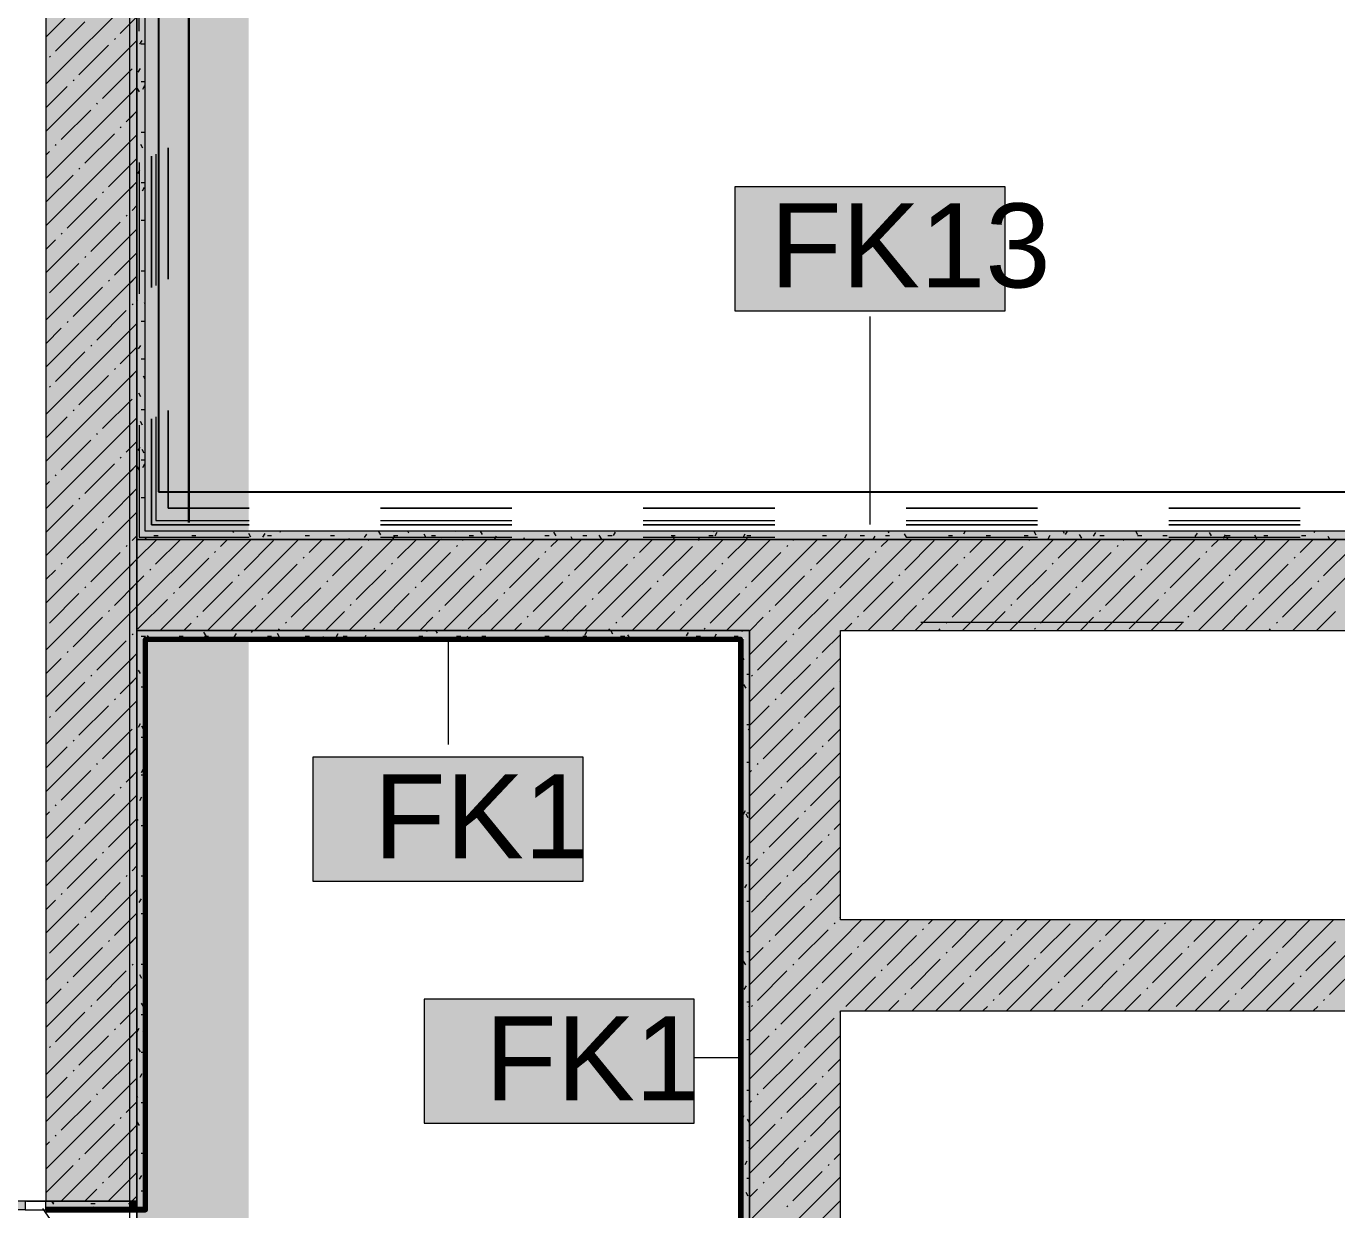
# Model space of a CAD drawing. Header units: millimetres. Extents: x -3817 to 677485, y -22715 to 103890.
# Drawn here: x 38736 to 41903, y 15490 to 18352 of the extents above; entities that cross this region are included whole.
import ezdxf

# ---------------------------------------------------------------- set-up
doc = ezdxf.new("R2010")
doc.units = ezdxf.units.MM
doc.layers.add('PDF _Геометрия', color=7, linetype='Continuous', true_color=0x1d1d1d)
doc.layers.add('PDF _Сплошная заливка', color=7, linetype='Continuous', true_color=0xffffff)
doc.layers.add('PDF _Текст', color=7, linetype='Continuous')
doc.styles.add('PDF GOST-Common', font='arial.ttf')

msp = doc.modelspace()

# ---------------------------------------------------------------- hatches: boundary and pattern name
at = {"layer": 'PDF _Сплошная заливка', "transparency": 33554559}
h = msp.add_hatch(color=256, dxfattribs=at)
h.paths.add_polyline_path([(39003.3, 1631.4), (39273.4, 1631.4), (39273.4, 13806.3), (38703.3, 13521.2), (39003.3, 13371.2), (39003.3, 1653.4)], flags=0)
h.paths.add_polyline_path([(39273.4, 13836.1), (39273.4, 25711.1), (39003.3, 25711.1), (39003.3, 13971.2), (39024.3, 13960.7)], flags=0)
h = msp.add_hatch(color=256, dxfattribs=at)
h.paths.add_polyline_path([(38783.3, 15511.3), (39003.3, 15511.3), (39003.3, 23461.6), (38783.3, 23461.6), (38783.3, 16743.4)], flags=0)
h.paths.add_polyline_path([(38783.3, 24911.6), (39003.3, 24911.6), (39003.3, 25331.6), (38783.3, 25331.6), (38783.3, 24966.6)], flags=0)
h = msp.add_hatch(color=256, dxfattribs=at)
h.paths.add_polyline_path([(39003.3, 15511.3), (39003.3, 23461.6), (38985.9, 23461.6), (38985.9, 15511.3)], flags=0)
h.paths.add_polyline_path([(38985.9, 24911.6), (39003.3, 24911.6), (39003.3, 25331.6), (38985.9, 25331.6), (38985.9, 24966.6)], flags=0)
h = msp.add_hatch(color=256, dxfattribs=at)
h.paths.add_polyline_path([(39023.3, 17111.3), (39023.3, 18620.7), (39008.7, 18613.9), (39010.4, 21210.7), (39023.3, 21210.7), (39023.3, 23461.6), (39011.3, 23461.6), (39011.3, 23406.6), (39003.3, 23406.6), (39003.3, 17111.3)], flags=0)
h.paths.add_polyline_path([(39023.3, 24911.6), (39023.3, 25291.3), (39003.3, 25291.3), (39003.3, 24966.6), (39011.3, 24966.6), (39011.3, 24911.6)], flags=0)
for points in [[(40483.3, 16891.3), (42623.3, 16891.3), (42623.3, 17111.3), (39003.3, 17111.3), (39003.3, 16891.3), (40002.8, 16891.3)], [(39003.3, 15491.3), (39023.3, 15491.3), (39023.3, 16891.3), (39003.3, 16891.3), (39003.3, 15511.3)], [(40483.3, 16871.3), (40483.3, 16891.3), (39023.3, 16891.3), (39023.3, 16871.3), (40463.3, 16871.3)], [(38513.3, 15491.3), (38733.2, 15491.3), (38733.3, 15511.1), (38783.3, 15511.1), (38783.3, 15491.3), (39003.3, 15491.3), (39003.3, 15511.3), (38513.3, 15511.3)]]:
    msp.add_hatch(color=256, dxfattribs=at).paths.add_polyline_path(points)
h = msp.add_hatch(color=256, dxfattribs=at)
h.paths.add_polyline_path([(40463.3, 12381.4), (40483.3, 12381.4), (40483.3, 13526.3), (40463.3, 13526.3), (40463.3, 12382.4)], flags=0)
h.paths.add_polyline_path([(40463.3, 14966.3), (40483.3, 14966.3), (40483.3, 16871.3), (40463.3, 16870.3), (40463.3, 15710.7)], flags=0)
h = msp.add_hatch(color=256, dxfattribs=at)
h.paths.add_polyline_path([(40483.3, 12141.3), (40703.3, 12141.3), (40703.3, 13571.3), (40483.3, 13571.3), (40483.3, 12361.3)], flags=0)
h.paths.add_polyline_path([(40483.3, 14921.3), (40703.3, 14921.3), (40703.3, 16191.3), (40483.3, 16191.3), (40483.3, 15710.7)], flags=0)

# ---------------------------------------------------------------- linework, layer by layer
msp.add_lwpolyline([(39055.7, 17226.2), (42382.3, 17226.2), (42382.3, 25282.3), (39055.7, 25282.3)], close=True)
at = {"layer": 'PDF _Геометрия', "color": 7, "lineweight": 9}
for points in [[(38985.9, 1631.4), (38985.9, 13371.2), (38685.9, 13521.2), (39285.9, 13821.2), (38985.9, 13971.2), (38985.9, 25711.1)], [(39003.3, 25711.1), (39003.3, 13971.2), (39273.4, 13836.1)], [(39008.7, 18340.3), (39008.7, 18611.3), (39008.7, 18613.9), (39048.7, 18632.5), (39048.7, 22511.3)], [(39008.7, 18022.8), (39008.7, 17705.3)], [(39048.7, 18042.8), (39048.7, 17725.3)], [(40775, 17147.6), (40775, 17650.1)], [(39048.7, 17407.8), (39048.7, 17156.7), (39274.5, 17156.7)], [(39008.7, 17387.8), (39008.7, 17116.7), (39274.5, 17116.7)], [(39592, 17156.7), (39909.5, 17156.7)], [(40227, 17156.7), (40544.5, 17156.7)], [(40862, 17156.7), (41179.5, 17156.7)], [(41497, 17156.7), (41814.5, 17156.7)], [(39592, 17116.7), (39909.5, 17116.7)], [(40227, 17116.7), (40544.5, 17116.7)], [(40862, 17116.7), (41179.5, 17116.7)], [(41497, 17116.7), (41814.5, 17116.7)], [(39023.3, 16871.3), (40463.3, 16871.3)], [(39023.3, 15491.3), (39023.3, 16870.3)], [(39755.3, 16870.8), (39755.3, 16615)], [(40462.8, 15857.7), (40350.3, 15857.7)], [(38736.6, 15511.3), (38781.6, 15511.3), (38736.6, 15511.3)]]:
    msp.add_lwpolyline(points, dxfattribs=at)
at = {"layer": 'PDF _Геометрия', "color": 9, "lineweight": 9, "true_color": 0xc0c0c0}
for points in [[(42403.3, 18611.3), (42403.3, 17111.3), (39155.8, 17111.3), (42403.3, 17111.3), (42403.3, 17131.3), (42403.3, 25311.3)], [(42383.3, 25290.3), (42383.3, 17131.3), (39023.3, 17131.3), (39023.3, 18620.7)], [(38783.3, 23406.6), (38783.3, 15511.3), (39003.3, 15511.3), (39003.3, 16891.3), (39003.3, 15511.3), (38513.3, 15511.3), (38513.3, 16911.4), (38493.3, 16911.4), (38493.3, 15490.3), (38513.3, 15490.3), (38513.3, 15491.3), (38733.2, 15491.3)], [(40483.3, 14966.3), (40483.3, 16871.3), (40483.3, 16891.3), (39023.3, 16891.3), (39003.3, 16891.3), (39003.3, 15511.3), (38985.9, 15511.3), (39003.3, 15511.3), (39003.3, 16891.3), (40483.3, 16891.3), (40483.3, 16191.3), (40483.3, 14921.3)], [(40463.3, 16870.3), (40463.3, 14966.3)], [(40703.3, 14921.3), (40703.3, 15971.3), (42403.3, 15971.3), (42403.3, 14211.3)], [(38783.3, 15491.3), (39003.3, 15491.3)], [(38985.9, 15491.3), (39003.3, 15491.3), (39023.3, 15491.3)]]:
    msp.add_lwpolyline(points, dxfattribs=at)
at = {"layer": 'PDF _Геометрия', "color": 231, "lineweight": 30, "true_color": 0xff80c0}
msp.add_lwpolyline([(39128.8, 25252.3), (39128.8, 17152.3)], dxfattribs=at)
at = {"layer": 'PDF _Геометрия', "color": 9, "lineweight": 9, "true_color": 0xc0c0c0}
for points in [[(39003.3, 17111.3), (39003.3, 23406.6)], [(39003.3, 17111.3), (39003.3, 23103.1)], [(40703.3, 16891.3), (42403.3, 16891.3), (42403.3, 16191.3), (40703.3, 16191.3)]]:
    msp.add_lwpolyline(points, close=True, dxfattribs=at)
at = {"layer": 'PDF _Геометрия', "color": 253, "lineweight": 9, "true_color": 0xaaaaaa}
for points in [[(40553.3, 19474.9), (40553.3, 19334.1), (40553.3, 18611.3), (39003.3, 18611.3), (39003.3, 17111.3), (42403.3, 17111.3), (42403.3, 18611.3), (42403.3, 22511.3), (40853.3, 22511.3), (40853.3, 19774.9)], [(39003.3, 21011.3), (39003.3, 20950), (39003.3, 18611.3), (39003.3, 17111.3), (39003.3, 14611.3), (39003.3, 12527)], [(39003.3, 13162), (39003.3, 14611.3), (39003.3, 17111.3)], [(40897.6, 16911.4), (41532.6, 16911.4)]]:
    msp.add_lwpolyline(points, dxfattribs=at)
at = {"layer": 'PDF _Геометрия', "lineweight": 9}
for points in [[(38783.3, 18325.8), (39003.3, 18545.8)], [(38783.3, 18211.7), (39003.3, 18431.7)], [(38963, 18334.4), (39003.3, 18374.7)], [(38806.2, 18291.7), (38877.4, 18363)], [(38783.3, 18097.7), (39003.3, 18317.7)], [(38948.7, 18320.2), (38951.1, 18322.6)], [(38985.9, 18300.3), (39003.3, 18317.7)], [(38791.9, 18277.4), (38794.3, 18279.8)], [(38863.2, 18234.6), (38934.5, 18305.9)], [(38920.2, 18177.6), (38991.5, 18248.9)], [(38985.9, 18243.3), (38991.5, 18248.9)], [(38848.9, 18220.4), (38851.3, 18222.8)], [(38783.3, 18154.7), (38834.7, 18206.1)], [(38783.3, 17983.6), (39003.3, 18203.6)], [(38985.9, 18186.3), (39003.3, 18203.6)], [(38820.4, 18077.8), (38891.7, 18149.1)], [(38906, 18163.4), (38908.3, 18165.7)], [(38977.2, 18120.6), (39003.3, 18146.6)], [(38985.9, 18129.3), (39003.3, 18146.6)], [(38783.3, 17869.6), (39003.3, 18089.6)], [(38877.4, 18020.8), (38948.7, 18092.1)], [(38963, 18106.3), (38965.4, 18108.7)], [(38985.9, 18072.2), (39003.3, 18089.6)], [(38806.2, 18063.6), (38808.5, 18065.9)], [(38783.3, 18040.7), (38791.9, 18049.3)], [(38934.5, 17963.8), (39003.3, 18032.6)], [(38985.9, 18015.2), (39003.3, 18032.6)], [(38783.3, 17926.6), (38848.9, 17992.3)], [(38863.2, 18006.6), (38865.6, 18008.9)], [(38783.3, 17755.5), (39003.3, 17975.5)], [(38985.9, 17958.2), (39003.3, 17975.5)], [(38834.7, 17864), (38906, 17935.3)], [(38920.2, 17949.5), (38922.6, 17951.9)], [(38977.2, 17892.5), (38979.6, 17894.9)], [(38991.5, 17906.8), (39003.3, 17918.5)], [(38991.5, 17906.8), (39003.3, 17918.5)], [(38891.7, 17807), (38963, 17878.2)], [(38783.3, 17641.5), (39003.3, 17861.5)], [(38783.3, 17812.6), (38806.2, 17835.5)], [(38820.4, 17849.7), (38822.8, 17852.1)], [(38985.9, 17844.2), (39003.3, 17861.5)], [(38948.7, 17749.9), (39003.3, 17804.5)], [(38985.9, 17787.1), (39003.3, 17804.5)], [(38791.9, 17707.2), (38863.2, 17778.5)], [(38877.4, 17792.7), (38879.8, 17795.1)], [(38783.3, 17527.4), (39003.3, 17747.4)], [(38934.5, 17735.7), (38936.8, 17738.1)], [(38985.9, 17730.1), (39003.3, 17747.4)], [(38848.9, 17650.1), (38920.2, 17721.4)], [(38991.5, 17678.7), (38993.9, 17681)], [(38991.5, 17678.7), (38993.9, 17681)], [(38906, 17593.1), (38977.2, 17664.4)], [(38783.3, 17413.4), (39003.3, 17633.4)], [(38783.3, 17584.5), (38820.4, 17621.6)], [(38834.7, 17635.9), (38837, 17638.3)], [(38985.9, 17616.1), (39003.3, 17633.4)], [(38891.7, 17578.9), (38894.1, 17581.2)], [(38806.2, 17493.3), (38877.4, 17564.6)], [(38963, 17536.1), (39003.3, 17576.4)], [(38985.9, 17559), (39003.3, 17576.4)], [(38783.3, 17299.4), (39003.3, 17519.4)], [(38948.7, 17521.8), (38951.1, 17524.2)], [(38985.9, 17502), (39003.3, 17519.4)], [(38863.2, 17436.3), (38934.5, 17507.6)], [(38791.9, 17479.1), (38794.3, 17481.4)], [(38848.9, 17422), (38851.3, 17424.4)], [(38920.2, 17379.3), (38991.5, 17450.6)], [(38985.9, 17445), (38991.5, 17450.6)], [(38783.3, 17356.4), (38834.7, 17407.8)], [(38783.3, 17185.3), (39003.3, 17405.3)], [(38985.9, 17388), (39003.3, 17405.3)], [(38906, 17365), (38908.3, 17367.4)], [(38820.4, 17279.5), (38891.7, 17350.8)], [(38977.2, 17322.3), (39003.3, 17348.3)], [(38985.9, 17330.9), (39003.3, 17348.3)], [(38877.4, 17222.5), (38948.7, 17293.7)], [(38963, 17308), (38965.4, 17310.4)], [(38783.3, 17071.3), (39003.3, 17291.3)], [(38806.2, 17265.2), (38808.5, 17267.6)], [(38985.9, 17273.9), (39003.3, 17291.3)], [(38783.3, 17242.3), (38791.9, 17251)], [(38934.5, 17165.4), (39003.3, 17234.2)], [(38985.9, 17216.9), (39003.3, 17234.2)], [(38863.2, 17208.2), (38865.6, 17210.6)], [(38783.3, 17128.3), (38848.9, 17193.9)], [(38783.3, 16957.2), (39003.3, 17177.2)], [(38985.9, 17159.9), (39003.3, 17177.2)], [(38834.7, 17065.6), (38906, 17136.9)], [(38920.2, 17151.2), (38922.6, 17153.6)], [(38985.9, 17045.8), (39003.3, 17063.2), (39051.5, 17111.3)], [(38985.9, 16931.8), (39003.3, 16949.1), (39165.5, 17111.3)], [(38991.5, 17108.4), (39003.3, 17120.2)], [(38991.5, 17108.4), (39003.3, 17120.2)], [(39048.5, 17051.4), (39108.5, 17111.3)], [(39059.6, 16891.3), (39279.6, 17111.3)], [(39173.6, 16891.3), (39393.6, 17111.3)], [(39205.3, 17094.2), (39222.5, 17111.3)], [(39262.4, 17037.1), (39333.6, 17108.4)], [(39287.7, 16891.3), (39507.7, 17111.3)], [(39401.7, 16891.3), (39621.7, 17111.3)], [(39419.2, 17079.9), (39450.6, 17111.3)], [(39515.8, 16891.3), (39735.8, 17111.3)], [(39561.7, 17108.4), (39564.1, 17110.8)], [(39629.8, 16891.3), (39849.8, 17111.3)], [(39633, 17065.6), (39678.7, 17111.3)], [(39743.9, 16891.3), (39963.9, 17111.3)], [(39789.8, 17108.4), (39792.8, 17111.3)], [(39846.9, 17051.4), (39906.8, 17111.3)], [(39857.9, 16891.3), (40077.9, 17111.3)], [(39972, 16891.3), (40192, 17111.3)], [(40003.7, 17094.2), (40020.9, 17111.3)], [(40060.7, 17037.1), (40132, 17108.4)], [(40086, 16891.3), (40306, 17111.3)], [(40200, 16891.3), (40420.1, 17111.3)], [(40217.5, 17079.9), (40249, 17111.3)], [(40314.1, 16891.3), (40534.1, 17111.3)], [(40360.1, 17108.4), (40362.5, 17110.8)], [(40428.1, 16891.3), (40648.1, 17111.3)], [(40431.4, 17065.6), (40477.1, 17111.3)], [(40483.3, 16832.4), (40542.2, 16891.3), (40762.2, 17111.3)], [(40483.3, 16718.4), (40656.2, 16891.3), (40876.2, 17111.3)], [(40588.2, 17108.4), (40591.1, 17111.3)], [(40645.2, 17051.4), (40705.2, 17111.3)], [(40770.3, 16891.3), (40990.3, 17111.3)], [(40802, 17094.2), (40819.2, 17111.3)], [(40859.1, 17037.1), (40930.3, 17108.4)], [(40884.3, 16891.3), (41104.3, 17111.3)], [(40998.4, 16891.3), (41218.4, 17111.3)], [(41015.9, 17079.9), (41047.3, 17111.3)], [(41112.4, 16891.3), (41332.4, 17111.3)], [(41158.4, 17108.4), (41160.8, 17110.8)], [(41226.5, 16891.3), (41446.5, 17111.3)], [(41229.7, 17065.6), (41275.4, 17111.3)], [(41340.5, 16891.3), (41560.5, 17111.3)], [(41386.5, 17108.4), (41389.5, 17111.3)], [(41443.6, 17051.4), (41503.5, 17111.3)], [(41454.6, 16891.3), (41674.6, 17111.3)], [(41568.6, 16891.3), (41788.6, 17111.3)], [(41600.4, 17094.2), (41617.6, 17111.3)], [(41657.4, 17037.1), (41728.7, 17108.4)], [(41682.7, 16891.3), (41902.7, 17111.3)], [(41796.7, 16891.3), (42016.7, 17111.3)], [(41814.2, 17079.9), (41845.7, 17111.3)], [(38891.7, 17008.6), (38963, 17079.9)], [(38977.2, 17094.2), (38979.6, 17096.5)], [(39191.1, 17079.9), (39193.5, 17082.3)], [(39476.2, 17022.9), (39547.5, 17094.2)], [(39690, 17008.6), (39761.3, 17079.9)], [(39775.6, 17094.2), (39778, 17096.5)], [(39989.4, 17079.9), (39991.8, 17082.3)], [(40274.6, 17022.9), (40345.8, 17094.2)], [(40488.4, 17008.6), (40559.7, 17079.9)], [(40573.9, 17094.2), (40576.3, 17096.5)], [(40787.8, 17079.9), (40790.1, 17082.3)], [(41072.9, 17022.9), (41144.2, 17094.2)], [(41286.7, 17008.6), (41358, 17079.9)], [(41372.3, 17094.2), (41374.6, 17096.5)], [(41586.1, 17079.9), (41588.5, 17082.3)], [(41871.2, 17022.9), (41942.5, 17094.2)], [(38783.3, 16843.2), (39003.3, 17063.2)], [(38820.4, 17051.4), (38822.8, 17053.8)], [(39105.5, 16994.4), (39176.8, 17065.6)], [(39319.4, 16980.1), (39390.7, 17051.4)], [(39404.9, 17065.6), (39407.3, 17068)], [(39618.8, 17051.4), (39621.1, 17053.8)], [(39903.9, 16994.4), (39975.2, 17065.6)], [(40117.7, 16980.1), (40189, 17051.4)], [(40203.3, 17065.6), (40205.6, 17068)], [(40417.1, 17051.4), (40419.5, 17053.8)], [(40702.2, 16994.4), (40773.5, 17065.6)], [(40916.1, 16980.1), (40987.4, 17051.4)], [(41001.6, 17065.6), (41004, 17068)], [(41215.5, 17051.4), (41217.8, 17053.8)], [(41500.6, 16994.4), (41571.9, 17065.6)], [(41714.4, 16980.1), (41785.7, 17051.4)], [(41800, 17065.6), (41802.3, 17068)], [(38783.3, 17014.2), (38806.2, 17037.1)], [(38985.9, 16988.8), (39003.3, 17006.1), (39020, 17022.9)], [(39034.3, 17037.1), (39036.6, 17039.5)], [(39162.6, 16937.3), (39233.9, 17008.6)], [(39248.1, 17022.9), (39250.5, 17025.2)], [(39462, 17008.6), (39464.3, 17011)], [(39533.2, 16965.9), (39604.5, 17037.1)], [(39747.1, 16951.6), (39818.4, 17022.9)], [(39832.6, 17037.1), (39835, 17039.5)], [(39960.9, 16937.3), (40032.2, 17008.6)], [(40046.5, 17022.9), (40048.8, 17025.2)], [(40260.3, 17008.6), (40262.7, 17011)], [(40331.6, 16965.9), (40402.9, 17037.1)], [(40545.4, 16951.6), (40616.7, 17022.9)], [(40631, 17037.1), (40633.3, 17039.5)], [(40759.3, 16937.3), (40830.5, 17008.6)], [(40844.8, 17022.9), (40847.2, 17025.2)], [(41058.6, 17008.6), (41061, 17011)], [(41129.9, 16965.9), (41201.2, 17037.1)], [(41343.8, 16951.6), (41415, 17022.9)], [(41429.3, 17037.1), (41431.7, 17039.5)], [(41557.6, 16937.3), (41628.9, 17008.6)], [(41643.1, 17022.9), (41645.5, 17025.2)], [(41857, 17008.6), (41859.4, 17011)], [(38791.9, 16908.8), (38863.2, 16980.1)], [(38877.4, 16994.4), (38879.8, 16996.7)], [(38948.7, 16951.6), (39003.3, 17006.1)], [(39091.3, 16980.1), (39093.7, 16982.5)], [(39376.4, 16923.1), (39447.7, 16994.4)], [(39590.3, 16908.8), (39661.5, 16980.1)], [(39675.8, 16994.4), (39678.2, 16996.7)], [(39889.6, 16980.1), (39892, 16982.5)], [(40174.8, 16923.1), (40246, 16994.4)], [(40388.6, 16908.8), (40459.9, 16980.1)], [(40474.1, 16994.4), (40476.5, 16996.7)], [(40688, 16980.1), (40690.4, 16982.5)], [(40973.1, 16923.1), (41044.4, 16994.4)], [(41186.9, 16908.8), (41258.2, 16980.1)], [(41272.5, 16994.4), (41274.9, 16996.7)], [(41486.3, 16980.1), (41488.7, 16982.5)], [(41771.4, 16923.1), (41842.7, 16994.4)], [(38783.3, 16729.1), (39003.3, 16949.1)], [(39005.8, 16894.6), (39077, 16965.9)], [(39230.6, 16891.3), (39290.9, 16951.6)], [(39305.1, 16965.9), (39307.5, 16968.2)], [(39519, 16951.6), (39521.3, 16954)], [(39804.1, 16894.6), (39875.4, 16965.9)], [(40029, 16891.3), (40089.2, 16951.6)], [(40103.5, 16965.9), (40105.8, 16968.2)], [(40317.3, 16951.6), (40319.7, 16954)], [(40602.4, 16894.6), (40673.7, 16965.9)], [(40827.3, 16891.3), (40887.6, 16951.6)], [(40901.8, 16965.9), (40904.2, 16968.2)], [(41115.7, 16951.6), (41118, 16954)], [(41400.8, 16894.6), (41472.1, 16965.9)], [(41625.7, 16891.3), (41685.9, 16951.6)], [(41700.2, 16965.9), (41702.5, 16968.2)], [(38848.9, 16851.8), (38920.2, 16923.1)], [(38934.5, 16937.3), (38936.8, 16939.7)], [(39148.3, 16923.1), (39150.7, 16925.5)], [(39458.7, 16891.3), (39504.7, 16937.3)], [(39686.8, 16891.3), (39718.6, 16923.1)], [(39732.8, 16937.3), (39735.2, 16939.7)], [(39946.7, 16923.1), (39949, 16925.5)], [(40257.1, 16891.3), (40303.1, 16937.3)], [(40483.3, 16889.4), (40485.2, 16891.3), (40516.9, 16923.1)], [(40531.2, 16937.3), (40533.5, 16939.7)], [(40745, 16923.1), (40747.4, 16925.5)], [(41055.4, 16891.3), (41101.4, 16937.3)], [(41283.5, 16891.3), (41315.3, 16923.1)], [(41329.5, 16937.3), (41331.9, 16939.7)], [(41543.3, 16923.1), (41545.7, 16925.5)], [(41853.8, 16891.3), (41899.8, 16937.3)], [(38991.5, 16880.3), (38993.9, 16882.7)], [(38991.5, 16880.3), (38993.9, 16882.7)], [(39116.6, 16891.3), (39134.1, 16908.8)], [(39344.7, 16891.3), (39347.9, 16894.6)], [(39362.2, 16908.8), (39364.5, 16911.2)], [(39576, 16894.6), (39578.4, 16896.9)], [(39914.9, 16891.3), (39932.4, 16908.8)], [(40143, 16891.3), (40146.2, 16894.6)], [(40160.5, 16908.8), (40162.9, 16911.2)], [(40374.3, 16894.6), (40376.7, 16896.9)], [(40588.2, 16880.3), (40590.6, 16882.7)], [(40659.5, 16837.5), (40703.3, 16881.3)], [(40713.3, 16891.3), (40730.7, 16908.8)], [(40941.4, 16891.3), (40944.6, 16894.6)], [(40958.8, 16908.8), (40961.2, 16911.2)], [(41172.7, 16894.6), (41175.1, 16896.9)], [(41511.6, 16891.3), (41529.1, 16908.8)], [(41739.7, 16891.3), (41742.9, 16894.6)], [(41757.2, 16908.8), (41759.6, 16911.2)], [(38906, 16794.8), (38977.2, 16866.1)], [(40502.6, 16794.8), (40573.9, 16866.1)], [(38783.3, 16615.1), (39003.3, 16835.1)], [(38783.3, 16786.1), (38820.4, 16823.3)], [(38834.7, 16837.5), (38837, 16839.9)], [(38985.9, 16817.7), (39003.3, 16835.1)], [(40483.3, 16604.3), (40703.3, 16824.3)], [(40645.2, 16823.3), (40647.6, 16825.7)], [(40559.7, 16737.8), (40631, 16809)], [(38806.2, 16695), (38877.4, 16766.3)], [(38891.7, 16780.5), (38894.1, 16782.9)], [(38963, 16737.8), (39003.3, 16778)], [(38985.9, 16760.7), (39003.3, 16778)], [(40488.4, 16780.5), (40490.8, 16782.9)], [(40702.2, 16766.3), (40703.3, 16767.3)], [(38948.7, 16723.5), (38951.1, 16725.9)], [(40545.4, 16723.5), (40547.8, 16725.9)], [(40616.7, 16680.7), (40688, 16752)], [(38783.3, 16501), (39003.3, 16721)], [(38863.2, 16638), (38934.5, 16709.2)], [(38985.9, 16703.7), (39003.3, 16721)], [(40483.3, 16490.3), (40703.3, 16710.3)], [(40483.3, 16661.3), (40531.2, 16709.2)], [(38791.9, 16680.7), (38794.3, 16683.1)], [(40602.4, 16666.5), (40604.8, 16668.8)], [(38920.2, 16580.9), (38991.5, 16652.2)], [(38985.9, 16646.6), (38991.5, 16652.2)], [(40516.9, 16580.9), (40588.2, 16652.2)], [(40673.7, 16623.7), (40703.3, 16653.2)], [(38783.3, 16558), (38834.7, 16609.4)], [(38783.3, 16387), (39003.3, 16607)], [(38848.9, 16623.7), (38851.3, 16626.1)], [(38985.9, 16589.6), (39003.3, 16607)], [(40659.5, 16609.4), (40661.8, 16611.8)], [(38906, 16566.7), (38908.3, 16569)], [(40483.3, 16376.2), (40703.3, 16596.2)], [(40502.6, 16566.7), (40505, 16569)], [(40573.9, 16523.9), (40645.2, 16595.2)], [(38820.4, 16481.1), (38891.7, 16552.4)], [(38977.2, 16523.9), (39003.3, 16549.9)], [(38985.9, 16532.6), (39003.3, 16549.9)], [(40483.3, 16547.3), (40488.4, 16552.4)], [(40631, 16466.9), (40702.2, 16538.2)], [(38963, 16509.7), (38965.4, 16512)], [(40559.7, 16509.7), (40562, 16512)], [(38783.3, 16272.9), (39003.3, 16492.9)], [(38877.4, 16424.1), (38948.7, 16495.4)], [(38985.9, 16475.6), (39003.3, 16492.9)], [(40483.3, 16433.2), (40545.4, 16495.4)], [(40483.3, 16262.2), (40703.3, 16482.2)], [(38783.3, 16444), (38791.9, 16452.6)], [(38806.2, 16466.9), (38808.5, 16469.3)], [(40531.2, 16367.1), (40602.4, 16438.4)], [(40616.7, 16452.6), (40619.1, 16455)], [(38863.2, 16409.9), (38865.6, 16412.2)], [(38934.5, 16367.1), (39003.3, 16435.9)], [(38985.9, 16418.5), (39003.3, 16435.9)], [(40688, 16409.9), (40703.3, 16425.1)], [(38783.3, 16329.9), (38848.9, 16395.6)], [(38783.3, 16158.9), (39003.3, 16378.9)], [(38985.9, 16361.5), (39003.3, 16378.9)], [(40588.2, 16310.1), (40659.5, 16381.3)], [(40673.7, 16395.6), (40676.1, 16398)], [(38920.2, 16352.8), (38922.6, 16355.2)], [(40483.3, 16148.1), (40526.5, 16191.3), (40703.3, 16368.1)], [(40516.9, 16352.8), (40519.3, 16355.2)], [(38834.7, 16267.3), (38906, 16338.6)], [(38991.5, 16310.1), (39003.3, 16321.8)], [(38991.5, 16310.1), (39003.3, 16321.8)], [(40483.3, 16319.2), (40502.6, 16338.6)], [(38891.7, 16210.3), (38963, 16281.6)], [(38977.2, 16295.8), (38979.6, 16298.2)], [(40488.4, 16210.3), (40559.7, 16281.6)], [(40573.9, 16295.8), (40576.3, 16298.2)], [(40645.2, 16253), (40703.3, 16311.1)], [(38783.3, 16044.8), (39003.3, 16264.8)], [(38820.4, 16253), (38822.8, 16255.4)], [(38985.9, 16247.5), (39003.3, 16264.8)], [(40483.3, 16034.1), (40640.5, 16191.3), (40703.3, 16254.1)], [(38783.3, 16215.9), (38806.2, 16238.8)], [(40545.4, 16153.3), (40583.5, 16191.3), (40616.7, 16224.5)], [(40631, 16238.8), (40633.3, 16241.2)], [(38877.4, 16196), (38879.8, 16198.4)], [(38948.7, 16153.2), (39003.3, 16207.8)], [(38985.9, 16190.4), (39003.3, 16207.8)], [(40483.3, 15920), (40703.3, 16140), (40754.6, 16191.3)], [(40483.3, 15806), (40703.3, 16026), (40868.6, 16191.3)], [(40702.2, 16196), (40703.3, 16197)], [(40759.3, 16139), (40811.6, 16191.3)], [(40762.7, 15971.3), (40982.7, 16191.3)], [(40876.7, 15971.3), (41096.7, 16191.3)], [(40916.1, 16181.8), (40925.7, 16191.3)], [(40973.1, 16124.7), (41039.7, 16191.3)], [(40990.8, 15971.3), (41210.8, 16191.3)], [(41104.8, 15971.3), (41324.8, 16191.3)], [(41129.9, 16167.5), (41153.8, 16191.3)], [(41218.9, 15971.3), (41438.9, 16191.3)], [(41332.9, 15971.3), (41552.9, 16191.3)], [(41343.8, 16153.3), (41381.9, 16191.3)], [(41447, 15971.3), (41667, 16191.3)], [(41557.6, 16139), (41610, 16191.3)], [(41561, 15971.3), (41781, 16191.3)], [(41675.1, 15971.3), (41895.1, 16191.3)], [(41714.4, 16181.8), (41724, 16191.3)], [(41771.4, 16124.7), (41838.1, 16191.3)], [(41789.1, 15971.3), (42009.1, 16191.3)], [(38791.9, 16110.5), (38863.2, 16181.8)], [(40602.4, 16096.2), (40673.7, 16167.5)], [(40688, 16181.8), (40690.4, 16184.1)], [(40816.3, 16082), (40887.6, 16153.3)], [(40901.8, 16167.5), (40904.2, 16169.9)], [(41115.7, 16153.3), (41118, 16155.6)], [(41186.9, 16110.5), (41258.2, 16181.8)], [(41400.8, 16096.2), (41472.1, 16167.5)], [(41486.3, 16181.8), (41488.7, 16184.1)], [(41614.6, 16082), (41685.9, 16153.3)], [(41700.2, 16167.5), (41702.5, 16169.9)], [(38783.3, 15930.8), (39003.3, 16150.8)], [(38848.9, 16053.5), (38920.2, 16124.7)], [(38934.5, 16139), (38936.8, 16141.4)], [(38985.9, 16133.4), (39003.3, 16150.8)], [(40483.3, 16091.1), (40516.9, 16124.7)], [(40531.2, 16139), (40533.5, 16141.4)], [(40745, 16124.7), (40747.4, 16127.1)], [(41030.1, 16067.7), (41101.4, 16139)], [(41244, 16053.5), (41315.3, 16124.7)], [(41329.5, 16139), (41331.9, 16141.4)], [(41543.3, 16124.7), (41545.7, 16127.1)], [(41828.5, 16067.7), (41899.8, 16139)], [(40659.5, 16039.2), (40703.3, 16083), (40730.7, 16110.5)], [(40873.3, 16024.9), (40944.6, 16096.2)], [(40958.8, 16110.5), (40961.2, 16112.9)], [(41172.7, 16096.2), (41175.1, 16098.6)], [(41457.8, 16039.2), (41529.1, 16110.5)], [(41671.7, 16024.9), (41742.9, 16096.2)], [(41757.2, 16110.5), (41759.6, 16112.9)], [(38906, 15996.4), (38977.2, 16067.7)], [(38991.5, 16082), (38993.9, 16084.3)], [(38991.5, 16082), (38993.9, 16084.3)], [(40502.6, 15996.4), (40573.9, 16067.7)], [(40588.2, 16082), (40590.6, 16084.3)], [(40802, 16067.7), (40804.4, 16070.1)], [(41087.2, 16010.7), (41158.4, 16082)], [(41301, 15996.4), (41372.3, 16067.7)], [(41386.5, 16082), (41388.9, 16084.3)], [(41600.4, 16067.7), (41602.7, 16070.1)], [(41885.5, 16010.7), (41956.8, 16082)], [(38783.3, 15816.7), (39003.3, 16036.7)], [(38834.7, 16039.2), (38837, 16041.6)], [(38985.9, 16019.4), (39003.3, 16036.7)], [(40645.2, 16024.9), (40647.6, 16027.3)], [(40716.5, 15982.2), (40787.8, 16053.5)], [(40933.8, 15971.3), (41001.6, 16039.2)], [(41015.9, 16053.5), (41018.2, 16055.8)], [(41229.7, 16039.2), (41232.1, 16041.6)], [(41443.6, 16024.9), (41445.9, 16027.3)], [(41514.8, 15982.2), (41586.1, 16053.5)], [(41732.1, 15971.3), (41800, 16039.2)], [(41814.2, 16053.5), (41816.6, 16055.8)], [(38783.3, 15987.8), (38820.4, 16024.9)], [(40559.7, 15939.4), (40631, 16010.7)], [(40819.7, 15971.3), (40844.8, 15996.4)], [(40859.1, 16010.7), (40861.4, 16013.1)], [(41072.9, 15996.4), (41075.3, 15998.8)], [(41161.9, 15971.3), (41215.5, 16024.9)], [(41390, 15971.3), (41429.3, 16010.7)], [(41618.1, 15971.3), (41643.1, 15996.4)], [(41657.4, 16010.7), (41659.8, 16013.1)], [(41871.2, 15996.4), (41873.6, 15998.8)], [(38806.2, 15896.6), (38877.4, 15967.9)], [(38891.7, 15982.2), (38894.1, 15984.5)], [(38963, 15939.4), (39003.3, 15979.7)], [(38985.9, 15962.3), (39003.3, 15979.7)], [(40488.4, 15982.2), (40490.8, 15984.5)], [(40702.2, 15967.9), (40703.3, 15968.9)], [(41047.8, 15971.3), (41058.6, 15982.2)], [(41286.7, 15982.2), (41289.1, 15984.5)], [(41846.2, 15971.3), (41857, 15982.2)], [(40616.7, 15882.4), (40688, 15953.7)], [(38783.3, 15702.7), (39003.3, 15922.7)], [(38863.2, 15839.6), (38934.5, 15910.9)], [(38948.7, 15925.2), (38951.1, 15927.5)], [(38985.9, 15905.3), (39003.3, 15922.7)], [(40483.3, 15691.9), (40703.3, 15911.9)], [(40483.3, 15863), (40531.2, 15910.9)], [(40545.4, 15925.2), (40547.8, 15927.5)], [(38791.9, 15882.4), (38794.3, 15884.8)], [(40602.4, 15868.1), (40604.8, 15870.5)], [(38920.2, 15782.6), (38991.5, 15853.9)], [(38985.9, 15848.3), (38991.5, 15853.9)], [(40516.9, 15782.6), (40588.2, 15853.9)], [(40673.7, 15825.4), (40703.3, 15854.9)], [(38783.3, 15759.7), (38834.7, 15811.1)], [(38783.3, 15588.6), (39003.3, 15808.6)], [(38848.9, 15825.4), (38851.3, 15827.7)], [(38985.9, 15791.3), (39003.3, 15808.6)], [(40659.5, 15811.1), (40661.8, 15813.5)], [(40483.3, 15577.9), (40703.3, 15797.9)], [(40573.9, 15725.6), (40645.2, 15796.8)], [(38820.4, 15682.8), (38891.7, 15754.1)], [(38906, 15768.3), (38908.3, 15770.7)], [(38977.2, 15725.6), (39003.3, 15751.6)], [(38985.9, 15734.2), (39003.3, 15751.6)], [(40483.3, 15748.9), (40488.4, 15754.1)], [(40502.6, 15768.3), (40505, 15770.7)], [(38963, 15711.3), (38965.4, 15713.7)], [(40559.7, 15711.3), (40562, 15713.7)], [(40631, 15668.5), (40702.2, 15739.8)], [(38820, 15511.3), (39003.3, 15694.6)], [(38877.4, 15625.8), (38948.7, 15697.1)], [(38985.9, 15677.2), (39003.3, 15694.6)], [(40483.3, 15634.9), (40545.4, 15697.1)], [(40483.3, 15463.8), (40703.3, 15683.8)], [(38783.3, 15645.6), (38791.9, 15654.3)], [(38806.2, 15668.5), (38808.5, 15670.9)], [(40616.7, 15654.3), (40619.1, 15656.7)], [(38934.5, 15568.7), (39003.3, 15637.5)], [(38985.9, 15620.2), (39003.3, 15637.5)], [(40531.2, 15568.7), (40602.4, 15640)], [(40688, 15611.5), (40703.3, 15626.8)], [(38783.3, 15531.6), (38848.9, 15597.3)], [(38863.2, 15611.5), (38865.6, 15613.9)], [(40588.2, 15511.7), (40659.5, 15583)], [(40673.7, 15597.3), (40676.1, 15599.6)], [(38920.2, 15554.5), (38922.6, 15556.9)], [(38934.1, 15511.3), (39003.3, 15580.5)], [(38985.9, 15563.2), (39003.3, 15580.5)], [(40483.3, 15349.8), (40703.3, 15569.8)], [(40516.9, 15554.5), (40519.3, 15556.9)], [(38877.1, 15511.3), (38906, 15540.2)], [(38991.5, 15511.7), (39003.3, 15523.5)], [(38991.5, 15511.7), (39003.3, 15523.5)], [(40483.3, 15520.8), (40502.6, 15540.2)], [(40573.9, 15497.5), (40576.3, 15499.8)], [(40645.2, 15454.7), (40703.3, 15512.8)]]:
    msp.add_lwpolyline(points, dxfattribs=at)
at = {"layer": 'PDF _Геометрия', "color": 253, "lineweight": 9, "true_color": 0x9b9b9b}
for points in [[(39014.8, 18317.6), (39009.8, 18308.9)], [(39013.8, 18309.6), (39023.3, 18309.6)], [(39010.7, 18249.5), (39005.7, 18240.8)], [(39013.8, 18218.1), (39023.3, 18218.1)], [(39009.5, 18193.1), (39004.4, 18201.8)], [(39021.9, 18207.9), (39016.9, 18199.2)], [(39013.8, 18096.2), (39023.3, 18096.2)], [(39017.6, 18057), (39012.6, 18065.7)], [(39009.7, 18003.8), (39004.6, 17995.1)], [(39013.8, 17974.3), (39023.3, 17974.3)], [(39020.8, 17962.2), (39015.8, 17953.5)], [(39013.8, 17882.9), (39023.3, 17882.9)], [(39003.5, 17837.7), (39003.3, 17838)], [(39013.8, 17760.9), (39023.3, 17760.9)], [(39004.5, 17690), (39003.3, 17687.9)], [(39023.3, 17681.5), (39021.9, 17683.9)], [(39013.8, 17639), (39023.3, 17639)], [(39011.6, 17580.4), (39006.5, 17571.7)], [(39013.8, 17547.6), (39023.3, 17547.6)], [(39023.3, 17498.6), (39018.9, 17506.2)], [(39012.7, 17455.9), (39007.7, 17464.6)], [(39013.8, 17425.7), (39023.3, 17425.7)], [(39016.8, 17387.8), (39011.8, 17396.6)], [(39010.5, 17334.6), (39005.4, 17325.9)], [(39020.9, 17319.8), (39015.9, 17328.5)], [(39013.8, 17303.7), (39023.3, 17303.7)], [(39009.8, 17278.2), (39004.7, 17286.9)], [(39021.6, 17293), (39016.6, 17284.3)], [(39013.8, 17212.3), (39023.3, 17212.3)], [(39024.6, 17115.3), (39023.3, 17113), (39022.3, 17111.3)], [(39044.3, 17120.9), (39054.4, 17120.9)], [(39135.7, 17120.9), (39145.8, 17120.9)], [(39237.3, 17128), (39235.3, 17131.3)], [(39278.9, 17116.8), (39273.9, 17125.5)], [(39312, 17125.4), (39306.9, 17116.6)], [(39318.6, 17120.9), (39328.7, 17120.9)], [(39350.6, 17131.3), (39348.6, 17127.8)], [(39410.1, 17120.9), (39420.1, 17120.9)], [(39471, 17120.9), (39481.1, 17120.9)], [(39516.1, 17113.1), (39515.1, 17111.3)], [(39557.7, 17124.3), (39552.7, 17115.6)], [(39592.7, 17122), (39587.6, 17130.7)], [(39625.7, 17120.2), (39620.7, 17111.5)], [(39623.4, 17120.9), (39633.5, 17120.9)], [(39660.7, 17126.1), (39657.6, 17131.3)], [(39702.3, 17114.9), (39697.3, 17123.6)], [(39714.9, 17120.9), (39724.9, 17120.9)], [(39739.6, 17111.3), (39738.9, 17112.5)], [(39773, 17131.3), (39772, 17129.7)], [(39806.3, 17120.9), (39816.4, 17120.9)], [(39838.4, 17123.1), (39833.6, 17131.3)], [(39871.5, 17119.1), (39867, 17111.3)], [(39939.5, 17115), (39937.4, 17111.3)], [(39989.2, 17120.9), (39999.2, 17120.9)], [(40016.1, 17120.1), (40011.1, 17128.8)], [(40056.3, 17111.3), (40052.7, 17117.6)], [(40080.6, 17120.9), (40090.7, 17120.9)], [(40125.8, 17113), (40120.7, 17121.7)], [(40141.6, 17120.9), (40151.6, 17120.9)], [(40158.8, 17129.1), (40153.8, 17120.4)], [(40294, 17120.9), (40304, 17120.9)], [(40302.7, 17111.3), (40298.4, 17118.7)], [(40362.9, 17116.9), (40359.7, 17111.3)], [(40385.4, 17120.9), (40395.5, 17120.9)], [(40397.9, 17129.4), (40396.7, 17131.3)], [(40404.6, 17128.1), (40399.6, 17119.3)], [(40472.6, 17124), (40467.6, 17115.3)], [(40478.7, 17111.3), (40476.1, 17115.7)], [(40476.9, 17120.9), (40486.9, 17120.9)], [(40659.7, 17120.9), (40669.8, 17120.9)], [(40718.4, 17122.9), (40713.3, 17114.2)], [(40751.2, 17120.9), (40761.2, 17120.9)], [(40786.4, 17118.8), (40782.1, 17111.3)], [(40812.1, 17120.9), (40822.2, 17120.9)], [(40821.3, 17127.5), (40819.1, 17131.3)], [(40863, 17116.3), (40857.9, 17125)], [(40964.5, 17120.9), (40974.6, 17120.9)], [(41004.8, 17131.3), (41000.7, 17124.2)], [(41056, 17120.9), (41066, 17120.9)], [(41147.4, 17120.9), (41157.5, 17120.9)], [(41176.7, 17121.5), (41171.7, 17130.2)], [(41209.8, 17120.7), (41204.8, 17112)], [(41244.8, 17125.6), (41241.4, 17131.3)], [(41251.2, 17131.3), (41246.4, 17123.1)], [(41286.4, 17114.4), (41281.4, 17123.1)], [(41319.5, 17127.8), (41314.5, 17119)], [(41323.4, 17111.3), (41323, 17112)], [(41330.3, 17120.9), (41340.4, 17120.9)], [(41422.5, 17122.6), (41417.4, 17131.3)], [(41421.7, 17120.9), (41431.8, 17120.9)], [(41482.7, 17120.9), (41492.8, 17120.9)], [(41565.2, 17126.7), (41560.2, 17118)], [(41600.2, 17119.6), (41595.1, 17128.3)], [(41633.3, 17122.6), (41628.2, 17113.9)], [(41635.1, 17120.9), (41645.2, 17120.9)], [(41640.1, 17111.3), (41636.8, 17117.1)], [(41709.8, 17112.5), (41704.8, 17121.2)], [(41726.5, 17120.9), (41736.6, 17120.9)], [(41818, 17120.9), (41828, 17120.9)], [(41849.5, 17131.3), (41847.6, 17128)], [(41886.5, 17111.3), (41882.5, 17118.2)], [(39170.3, 16878.1), (39165.3, 16886.9)], [(39242.8, 16883.7), (39237.8, 16875)], [(39282.5, 16891.3), (39279.5, 16886.1)], [(39348, 16875.2), (39343, 16883.9)], [(39488.6, 16882.6), (39483.6, 16873.9)], [(39704.8, 16891.3), (39702.9, 16888)], [(39729.8, 16884.4), (39725.8, 16891.3)], [(40043.6, 16889.6), (40042.6, 16891.3)], [(40089.7, 16887.5), (40084.7, 16878.8)], [(40127.1, 16891.3), (40126.3, 16889.9)], [(40153.3, 16882.5), (40148.2, 16891.2)], [(40289.3, 16890.7), (40288.9, 16891.3)], [(40335.5, 16886.4), (40330.4, 16877.7)], [(40403.5, 16882.3), (40398.5, 16873.6)], [(40467, 16887.7), (40464.9, 16891.3)], [(39013.8, 16877), (39023.3, 16877), (39023.9, 16877)], [(39023.3, 16869.1), (39018.5, 16860.8)], [(39033.5, 16871.3), (39029.2, 16878.7)], [(39105.3, 16877), (39115.3, 16877)], [(39166.2, 16877), (39176.3, 16877)], [(39318.6, 16877), (39328.7, 16877)], [(39385.4, 16871.3), (39384.6, 16872.7)], [(39410.1, 16877), (39420.1, 16877)], [(39446.9, 16871.5), (39446.9, 16871.3)], [(39455.8, 16871.3), (39452.7, 16876.8)], [(39501.5, 16877), (39511.6, 16877)], [(39556.6, 16878.5), (39552.5, 16871.3)], [(39631.8, 16871.3), (39630.4, 16873.8)], [(39684.4, 16877), (39694.4, 16877)], [(39775.8, 16877), (39785.9, 16877)], [(39802.4, 16877.4), (39798.8, 16871.3)], [(39836.8, 16877), (39846.8, 16877)], [(39870.4, 16873.3), (39869.2, 16871.3)], [(39989.2, 16877), (39999.2, 16877)], [(40080.6, 16877), (40090.7, 16877)], [(40172.1, 16877), (40182.1, 16877)], [(40194.9, 16871.4), (40189.9, 16880.1)], [(40293.8, 16875.2), (40291.6, 16871.3)], [(40354.9, 16877), (40365, 16877)], [(40446.4, 16877), (40456.4, 16877)], [(40471.1, 16819.7), (40466.1, 16828.4)], [(39011.9, 16786.7), (39006.9, 16795.4)], [(39013.8, 16755.1), (39023.3, 16755.1)], [(40475.2, 16751.6), (40470.2, 16760.3)], [(40476.9, 16785.6), (40483.3, 16785.6)], [(40463.4, 16742.2), (40463.3, 16742)], [(40464, 16710), (40463.3, 16711.3)], [(39011.3, 16665.5), (39006.2, 16656.7)], [(40476.9, 16663.7), (40483.3, 16663.7)], [(39013.8, 16633.2), (39023.3, 16633.2)], [(39020.1, 16650.6), (39015.1, 16659.3)], [(40483.3, 16654.7), (40480.6, 16650.2)], [(40476.9, 16572.2), (40483.3, 16572.2)], [(39018.3, 16555.8), (39013.3, 16547.1)], [(39013.8, 16541.7), (39023.3, 16541.7)], [(39014.2, 16487.8), (39009.2, 16479)], [(39023.3, 16442.4), (39020.4, 16437.4)], [(40473.4, 16454.8), (40468.4, 16446.1)], [(40480.4, 16437.9), (40475.3, 16446.6)], [(40476.9, 16450.3), (40483.3, 16450.3)], [(39006, 16431.3), (39003.3, 16436)], [(39013.8, 16419.8), (39023.3, 16419.8)], [(40480.5, 16345.1), (40475.5, 16336.4)], [(40476.9, 16328.4), (40483.3, 16328.4)], [(39013.8, 16297.9), (39023.3, 16297.9)], [(40476.4, 16277.1), (40471.4, 16268.4)], [(39013.2, 16242), (39008.1, 16233.3)], [(40466.2, 16218.5), (40463.3, 16223.7)], [(40476.9, 16236.9), (40483.3, 16236.9)], [(40483.3, 16228), (40482.5, 16226.7)], [(39013.8, 16206.5), (39023.3, 16206.5)], [(39023.3, 16198.6), (39019.3, 16191.7)], [(39023.3, 16096.5), (39021.3, 16099.8)], [(40474.4, 16082.5), (40469.4, 16091.2)], [(40476.9, 16115), (40483.3, 16115)], [(39015.2, 16049.5), (39010.2, 16058.2)], [(39013.8, 16084.5), (39023.3, 16084.5)], [(40475.3, 16031.4), (40470.3, 16022.6)], [(39019.3, 15981.5), (39014.3, 15990.2)], [(40476.9, 15993.1), (40483.3, 15993.1)], [(40483.3, 15984.2), (40481.4, 15981)], [(39013.8, 15962.6), (39023.3, 15962.6)], [(39008, 15928.3), (39003.3, 15920.1)], [(39023.3, 15913.6), (39018.4, 15922.1)], [(40476.9, 15901.7), (40483.3, 15901.7)], [(39012.2, 15871.8), (39007.2, 15880.5)], [(39013.8, 15871.2), (39023.3, 15871.2)], [(39003.9, 15860.2), (39003.3, 15859.1)], [(39015, 15818.6), (39010, 15809.9)], [(40476.9, 15779.7), (40483.3, 15779.7)], [(39005.2, 15762.1), (39003.3, 15765.4)], [(39013.8, 15749.3), (39023.3, 15749.3)], [(40470.1, 15717.6), (40465.1, 15708.9)], [(39009.2, 15694.1), (39004.2, 15702.8)], [(40483.3, 15701.3), (40478.6, 15709.4)], [(40466.1, 15649.6), (40463.3, 15644.7)], [(40476.9, 15657.8), (40483.3, 15657.8)], [(39013.8, 15627.3), (39023.3, 15627.3)], [(40483.3, 15640.4), (40482.7, 15641.3)], [(40477.2, 15607.9), (40472.2, 15599.2)], [(39014, 15572.8), (39008.9, 15564.1)], [(40476.9, 15566.4), (40483.3, 15566.4)], [(39013.8, 15535.9), (39023.3, 15535.9)], [(39023.3, 15528), (39020.1, 15522.5)], [(40480.7, 15523), (40475.6, 15531.7)], [(38802.2, 15504.1), (38798, 15511.3)], [(38802.5, 15511.3), (38800.7, 15508.4)], [(38891.9, 15505.4), (38902, 15505.4)], [(38900.2, 15497.7), (38896.5, 15491.3)], [(38968.2, 15493.7), (38966.9, 15491.3)], [(38983.3, 15505.4), (38993.4, 15505.4)], [(38985.9, 15505.4), (38993.4, 15505.4)]]:
    msp.add_lwpolyline(points, dxfattribs=at)
at = {"layer": 'PDF _Геометрия', "color": 7, "lineweight": 9}
for points in [[(39078.7, 17740.3), (39078.7, 18057.8)], [(39038.7, 17720.3), (39038.7, 18037.8)], [(41101.6, 17964), (40448.4, 17964), (40448.4, 17664), (41101.6, 17664)], [(39078.7, 17186.7), (39078.7, 17422.8), (39078.7, 17186.7), (39274.5, 17186.7)], [(39038.7, 17146.7), (39038.7, 17402.8), (39038.7, 17146.7), (39274.5, 17146.7)], [(39909.5, 17186.7), (39592, 17186.7)], [(40544.5, 17186.7), (40227, 17186.7)], [(41179.5, 17186.7), (40862, 17186.7)], [(41814.5, 17186.7), (41497, 17186.7)], [(39909.5, 17146.7), (39592, 17146.7)], [(40544.5, 17146.7), (40227, 17146.7)], [(41179.5, 17146.7), (40862, 17146.7)], [(41814.5, 17146.7), (41497, 17146.7)], [(39155.8, 17111.3), (39023.3, 17111.3), (39003.3, 17111.3), (39023.3, 17111.3)], [(40081.8, 16584.9), (39428.7, 16584.9), (39428.7, 16284.9), (40081.8, 16284.9)], [(40350.3, 15999.6), (39697.1, 15999.6), (39697.1, 15699.6), (40350.3, 15699.6)]]:
    msp.add_lwpolyline(points, close=True, dxfattribs=at)
at = {"layer": 'PDF _Геометрия', "color": 231, "lineweight": 70, "true_color": 0xff80c0}
for points in [[(38985.9, 15490.3), (39023.3, 15490.3), (39024.3, 15490.3), (39024.3, 16870.3), (40462.3, 16870.3), (40462.3, 14921.3), (40463.3, 14921.3), (40463.3, 16870.3)], [(39003.3, 15491.3), (38783.3, 15491.3)], [(38783.3, 15490.3), (39003.3, 15490.3)], [(39023.3, 15491.3), (38985.9, 15491.3)]]:
    msp.add_lwpolyline(points, dxfattribs=at)
at = {"layer": 'PDF _Геометрия', "color": 231, "lineweight": 9, "true_color": 0xff80c0}
msp.add_lwpolyline([(40463.3, 16870.3), (40463.3, 16871.3), (39023.3, 16871.3), (39023.3, 16870.3), (39023.3, 15491.3)], dxfattribs=at)
at = {"layer": 'PDF _Геометрия', "color": 8, "lineweight": 9, "true_color": 0x808080}
msp.add_lwpolyline([(38733.2, 15490.1), (38783.3, 15490.1), (38783.3, 15511.1), (38733.2, 15511.1)], close=True, dxfattribs=at)
at = {"layer": 'PDF _Геометрия', "color": 250, "lineweight": 9, "true_color": 0x3c3c3c}
msp.add_lwpolyline([(38769.4, 13123.1), (39281.8, 14769.7), (39507, 14769.7), (39281.8, 14769.7), (38775.6, 15493)], dxfattribs=at)
at = {"layer": 'PDF _Сплошная заливка', "lineweight": 9, "transparency": 33554559}
for points in [[(41101.6, 17964), (40448.4, 17964), (41101.6, 17664), (40448.4, 17664)], [(40081.8, 16584.9), (39428.7, 16584.9), (40081.8, 16284.9), (39428.7, 16284.9)], [(40350.3, 15999.6), (39697.1, 15999.6), (40350.3, 15699.6), (39697.1, 15699.6)]]:
    msp.add_solid(points, dxfattribs=at)
at = {"layer": 'PDF _Сплошная заливка', "lineweight": 35, "transparency": 33554559}
for points in [[(39023.3, 17111.3), (42403.3, 17111.3), (39023.3, 17131.3), (42403.3, 17131.3)], [(40483.3, 16191.3), (40703.3, 16191.3), (40483.3, 16891.3), (40703.3, 16891.3)], [(40703.3, 15971.3), (42403.3, 15971.3), (40703.3, 16191.3), (42403.3, 16191.3)], [(39003.3, 15491.3), (39003.3, 15511.3), (38985.9, 15491.3), (38985.9, 15511.3)]]:
    msp.add_solid(points, dxfattribs=at)
at = {"layer": 'PDF _Сплошная заливка', "color": 254, "lineweight": 35, "true_color": 0xffb9dc, "transparency": 33554559}
for points in [[(40462.3, 14921.3), (40463.3, 14921.3), (40462.3, 15710.7)], [(39003.3, 15490.3), (39003.3, 15491.3), (38783.3, 15490.3)], [(39023.3, 15490.3), (39023.3, 15491.3), (38985.9, 15490.3)]]:
    msp.add_solid(points, dxfattribs=at)

# ---------------------------------------------------------------- texts
at = {"layer": 'PDF _Текст', "char_height": 203.2, "attachment_point": 4, "style": 'PDF GOST-Common'}
for s, insert in [('FK13', (40533, 17820.6)), ('FK1', (39575.8, 16441.5)), ('FK1', (39844.2, 15856.2))]:
    msp.add_mtext(s, dxfattribs=dict(at, insert=insert))

doc.saveas('drawing.dxf')
